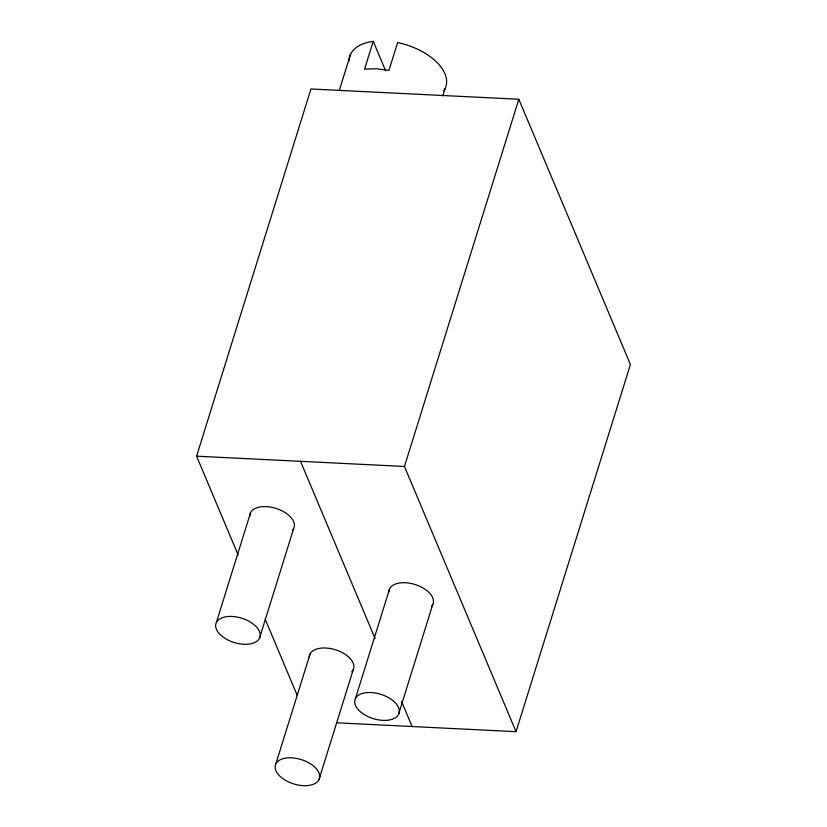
<?xml version="1.0" encoding="UTF-8"?>
<svg xmlns="http://www.w3.org/2000/svg" width="827" height="827" viewBox="0 0 827 827"><rect width="100%" height="100%" fill="white"/><g stroke="black" fill="none" stroke-linecap="round" stroke-linejoin="round"><path stroke-width="1.24" d="M238.124 554.896L196.588 456.184L310.952 88.985L518.818 99.261L630.412 364.48L516.048 731.678L336.403 722.788M339.287 90.422L350.596 54.137M385.62 70.781L373.235 41.35L364.562 69.168L376.326 68.734L388.959 70.378L397.632 42.559A50.406 27.901 17.3 0 1 443.779 90.774M216.364 622.483L250.571 512.668M259.492 638.237A23.022 12.736 17.3 0 0 232.077 616.446A23.022 12.736 17.3 0 0 222.225 636.397A23.022 12.736 17.3 0 0 259.492 638.237L293.699 528.422M442.776 95.901L445.04 88.644M275.856 763.859L310.053 654.043M516.048 731.678L404.455 466.459L518.818 99.261M318.974 779.613A23.022 12.736 17.3 0 0 291.559 757.821A23.022 12.736 17.3 0 0 281.707 777.773A23.022 12.736 17.3 0 0 318.974 779.613L353.181 669.798M355.424 698.577L389.62 588.762M398.552 714.332A23.022 12.736 17.3 0 0 371.127 692.54A23.022 12.736 17.3 0 0 361.275 712.492A23.022 12.736 17.3 0 0 398.552 714.332L432.748 604.516M196.588 456.184L404.455 466.459M300.521 461.321L375.086 638.527M401.602 701.554L412.115 726.53M265.147 619.113L297.172 695.228M348.973 61.25A50.406 27.901 17.3 0 1 373.235 41.35M309.319 657.289A23.022 12.736 17.3 0 1 336.362 650.074A23.022 12.736 17.3 0 1 351.857 671.679M388.886 592.008A23.022 12.736 17.3 0 1 415.929 584.792A23.022 12.736 17.3 0 1 431.436 606.398M249.837 515.914A23.022 12.736 17.3 0 1 276.88 508.698A23.022 12.736 17.3 0 1 292.376 530.303"/></g></svg>
